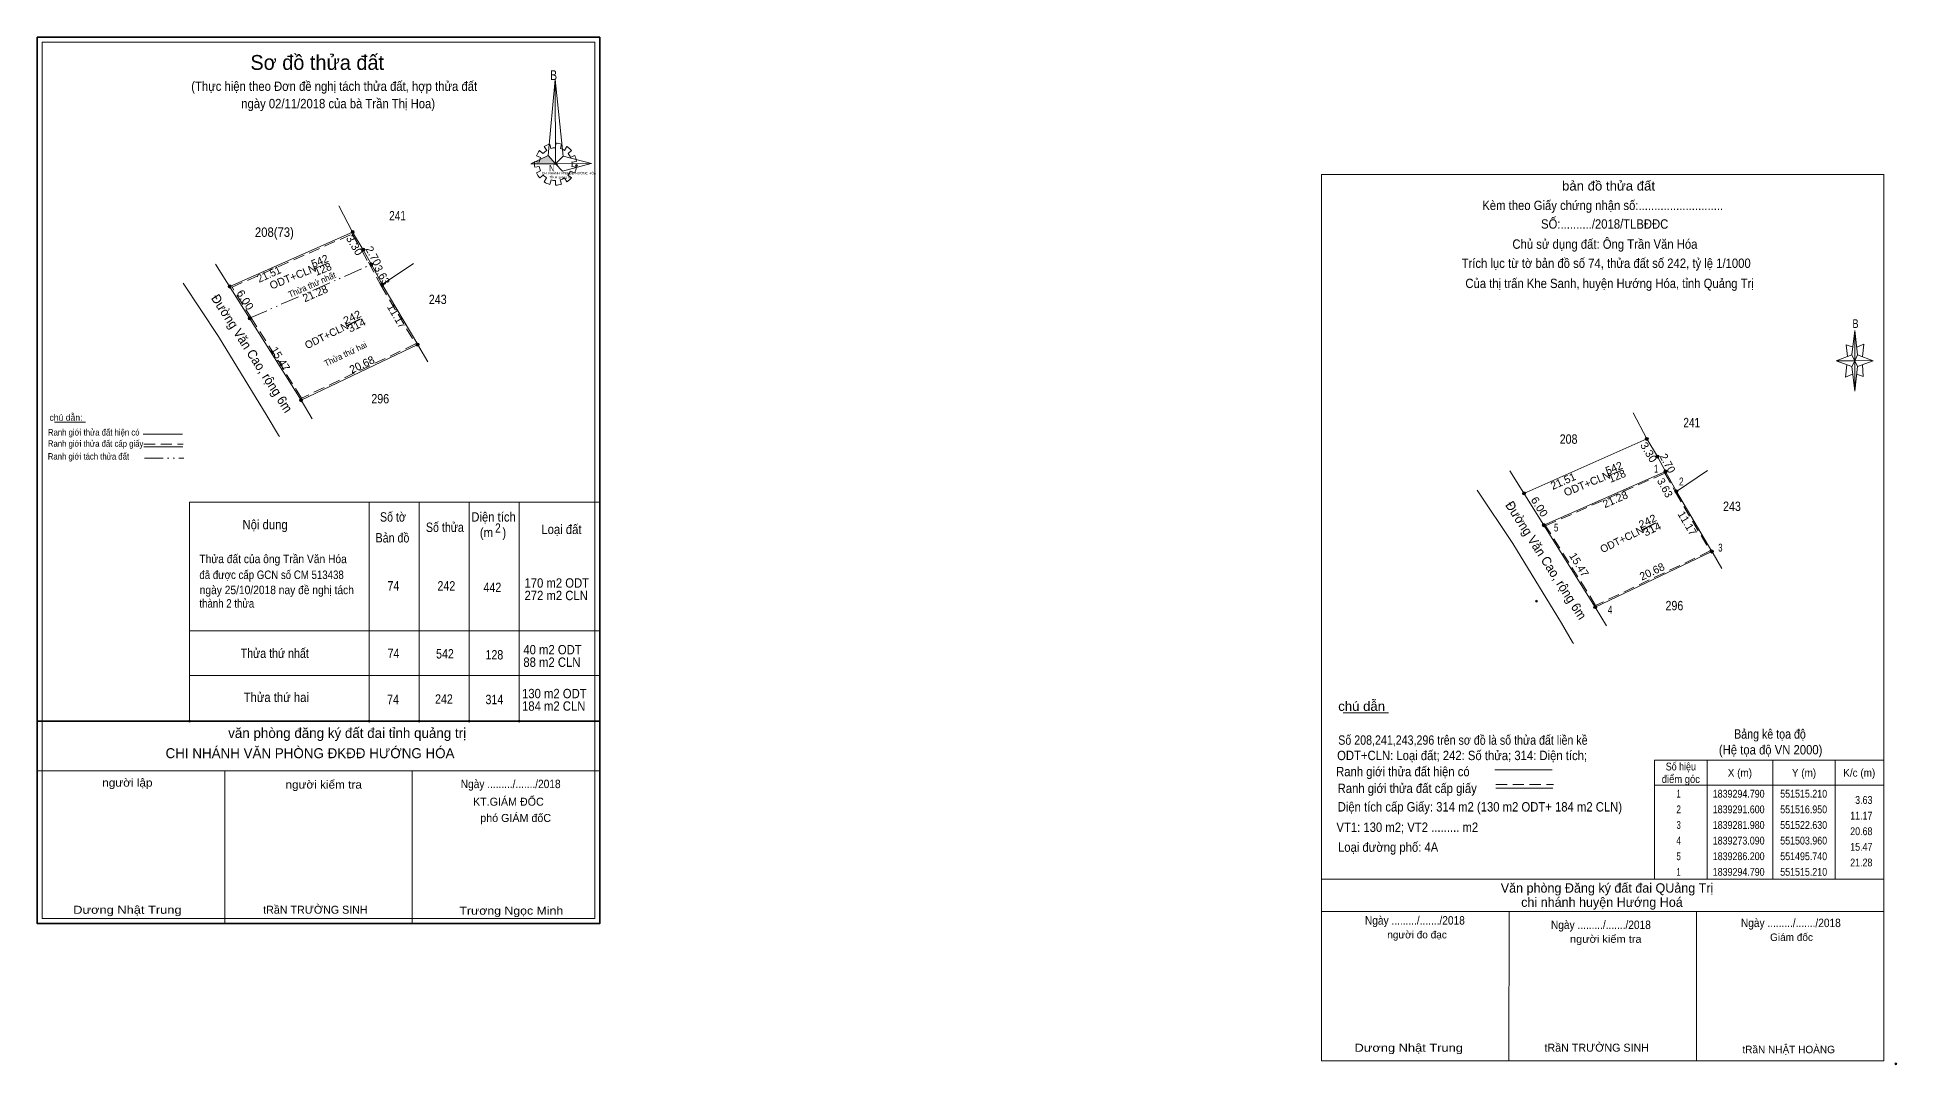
# Model space of a CAD drawing. Header units: metres. Extents: x 551255 to 552054, y 1839191 to 1839364.
# Drawn here: x 551254.7 to 551552.2, y 1839199.9 to 1839364.3 of the extents above; entities that cross this region are included whole.
import ezdxf
from ezdxf.enums import TextEntityAlignment as Align

# ---------------------------------------------------------------- set-up
doc = ezdxf.new("R2010")
doc.units = ezdxf.units.M
doc.header["$LTSCALE"] = 0.6
doc.header["$PDMODE"] = 32
doc.header["$PDSIZE"] = 0.3
doc.linetypes.add('DASH_DOUBLE_DOT', pattern=[9.2, 5, -1.2, 0.3, -1.2, 0.3, -1.2])
doc.linetypes.add('MEDIUM_DASHED', pattern=[4.5, 3, -1.5])
for name, color, linetype, lineweight in [('1', 7, 'Continuous', 13), ('10', 7, 'Continuous', 13), ('17', 7, 'Continuous', 13), ('2', 7, 'Continuous', 13), ('5', 7, 'Continuous', 13), ('6', 7, 'Continuous', 13), ('63', 7, 'Continuous', 13)]:
    doc.layers.add(name, color=color, linetype=linetype, lineweight=lineweight)
doc.layers.add('7', color=7, linetype='Continuous')

msp = doc.modelspace()

# ---------------------------------------------------------------- hatches: boundary and pattern name
at = {"layer": '1'}
msp.add_hatch(color=256, dxfattribs=at).paths.add_polyline_path([(551333.7, 1839343.99), (551336.45, 1839345.34), (551337.63, 1839343.99)])
at = {"layer": '2'}
for points in [[(551305.42, 1839333.09, 1), (551304.92, 1839333.09, 1)], [(551307.12, 1839330.26, 1), (551306.62, 1839330.26, 1)], [(551308.41, 1839327.89, 1), (551307.91, 1839327.89, 1)], [(551285.75, 1839324.38, 1), (551285.25, 1839324.38, 1)], [(551310.15, 1839324.7, 1), (551309.65, 1839324.7, 1)], [(551288.94, 1839319.3, 1), (551288.44, 1839319.3, 1)], [(551315.83, 1839315.08, 1), (551315.33, 1839315.08, 1)], [(551297.16, 1839306.19, 1), (551296.66, 1839306.19, 1)]]:
    msp.add_hatch(color=256, dxfattribs=at).paths.add_polyline_path(points)
at = {"layer": '63'}
for points in [[(551512.47, 1839299.99, 1), (551511.97, 1839299.99, 1)], [(551514.17, 1839297.16, 1), (551513.67, 1839297.16, 1)], [(551515.46, 1839294.79, 1), (551514.96, 1839294.79, 1)], [(551492.8, 1839291.28, 1), (551492.3, 1839291.28, 1)], [(551517.2, 1839291.6, 1), (551516.7, 1839291.6, 1)], [(551495.99, 1839286.2, 1), (551495.49, 1839286.2, 1)], [(551522.88, 1839281.98, 1), (551522.38, 1839281.98, 1)], [(551504.21, 1839273.09, 1), (551503.71, 1839273.09, 1)]]:
    msp.add_hatch(color=256, dxfattribs=at).paths.add_polyline_path(points)

# ---------------------------------------------------------------- linework, layer by layer
at = {"layer": '1'}
for p, q in [((551336.21, 1839346.16), (551335.82, 1839346.75)), ((551336.71, 1839347.16), (551336.89, 1839346.45)), ((551337.63, 1839346.57), (551337.65, 1839347.3)), ((551338.59, 1839347.16), (551338.42, 1839346.43)), ((551339.07, 1839346.16), (551339.46, 1839346.75)), ((551334.29, 1839344.4), (551335.01, 1839344.29)), ((551335.23, 1839345.02), (551334.58, 1839345.29)), ((551335.06, 1839346.11), (551335.6, 1839345.63)), ((551337.28, 1839343.97), (551337.98, 1839343.97)), ((551340.18, 1839346.11), (551339.64, 1839345.66)), ((551340.03, 1839345.04), (551340.68, 1839345.36)), ((551340.99, 1839344.4), (551340.25, 1839344.29)), ((551335.01, 1839343.56), (551334.29, 1839343.45)), ((551334.58, 1839342.56), (551335.23, 1839342.88)), ((551335.67, 1839342.2), (551335.1, 1839341.74)), ((551335.82, 1839341.13), (551336.19, 1839341.76)), ((551336.93, 1839341.42), (551336.71, 1839340.72)), ((551337.63, 1839340.6), (551337.63, 1839341.31)), ((551338.35, 1839341.42), (551338.57, 1839340.74)), ((551339.46, 1839341.13), (551339.07, 1839341.74)), ((551339.59, 1839342.2), (551340.18, 1839341.76)), ((551340.71, 1839342.54), (551339.99, 1839342.81)), ((551340.25, 1839343.56), (551340.99, 1839343.45)), ((551279.05, 1839289.87), (551344.71, 1839289.87)), ((551279.05, 1839289.87), (551279.05, 1839254.82)), ((551307.79, 1839289.87), (551307.79, 1839254.82)), ((551315.79, 1839289.87), (551315.79, 1839254.82)), ((551323.79, 1839289.87), (551323.79, 1839254.82)), ((551331.79, 1839289.87), (551331.79, 1839254.82)), ((551279.05, 1839269.3), (551344.71, 1839269.3)), ((551279.05, 1839262.16), (551344.76, 1839262.16)), ((551344.7, 1839261.36), (551344.71, 1839261.36)), ((551344.7, 1839254.82), (551344.71, 1839254.82)), ((551254.7, 1839254.04), (551254.7, 1839222.45)), ((551254.7, 1839246.88), (551344.7, 1839246.88)), ((551284.7, 1839246.88), (551284.7, 1839222.45)), ((551314.7, 1839246.88), (551314.7, 1839222.45))]:
    msp.add_line(p, q, dxfattribs=at)
at = {"layer": '1', "lineweight": 35}
msp.add_line((551254.7, 1839254.82), (551344.7, 1839254.82), dxfattribs=at)
at = {"layer": '1'}
for points in [[(551254.7, 1839222.45), (551254.7, 1839364.25), (551344.7, 1839364.25), (551344.7, 1839222.45)], [(551254.7, 1839222.45), (551254.7, 1839364.25), (551344.7, 1839364.25), (551344.7, 1839222.45)], [(551337.59, 1839357.5), (551337.63, 1839343.99), (551336.45, 1839345.34)], [(551337.59, 1839357.5), (551337.63, 1839343.99), (551338.87, 1839345.25)], [(551333.7, 1839343.99), (551336.45, 1839345.34), (551337.63, 1839343.99)], [(551343.39, 1839344.04), (551337.63, 1839343.99), (551338.87, 1839345.25)], [(551343.35, 1839344.06), (551338.76, 1839342.83), (551337.63, 1839343.99)], [(551515.21, 1839294.79), (551516.95, 1839291.6), (551522.63, 1839281.98), (551503.96, 1839273.09), (551495.74, 1839286.2)]]:
    msp.add_lwpolyline(points, close=True, dxfattribs=at)
at = {"layer": '1', "linetype": 'MEDIUM_DASHED'}
msp.add_lwpolyline([(551515.12, 1839294.53), (551516.78, 1839291.5), (551522.35, 1839282.07), (551504.03, 1839273.35), (551496.03, 1839286.11)], close=True, dxfattribs=at)
at = {"layer": '1'}
for centre, major_axis, start_param, end_param in [((551337.6414, 1839343.9476), (3.3649, 0), 1.84955988, 2.13900916), ((551337.6414, 1839343.9476), (3.3649, 0), 1.27924208, 1.56332225), ((551337.6414, 1839343.9476), (3.3649, 0), 0.71056237, 0.99687234), ((551337.6414, 1839343.9476), (3.3649, 0), 3.00667928, 3.29139349), ((551337.6414, 1839343.9476), (3.3649, 0), 2.43958176, 2.72400246), ((551337.6414, 1839343.9476), (2.6372, 0), 2.72368549, 3.01515824), ((551337.6414, 1839343.9476), (2.6372, 0), 2.13373541, 2.44496261), ((551337.6414, 1839343.9476), (2.6372, 0), 1.56985589, 1.85611068), ((551337.6414, 1839343.9476), (2.6372, 0), 1.00270906, 1.2755622), ((551337.6414, 1839343.9476), (2.6372, 0), 0.42678376, 0.70646463), ((551337.6414, 1839343.9476), (2.6372, 0), 6.13558388, 6.41618463), ((551337.6414, 1839343.9476), (3.3649, 0), 0.1390515, 0.43393316), ((551337.6414, 1839343.9476), (3.3649, 0), 3.56988637, 3.85691866), ((551337.6414, 1839343.9476), (2.6372, 0), 3.28229955, 3.56105054), ((551337.6414, 1839343.9476), (2.6372, 0), 3.86077574, 4.13258255), ((551337.6221, 1839343.9276), (3.3649, 0), 4.1470906, 4.43659307), ((551337.6414, 1839343.9476), (2.6372, 0), 4.43854677, 4.71314001), ((551337.6414, 1839343.9476), (3.3649, 0), 4.71301008, 4.99761054), ((551337.6414, 1839343.9476), (2.6372, 0), 4.99087134, 5.28933161), ((551337.6414, 1839343.9476), (3.3649, 0), 5.28561416, 5.56798705), ((551337.6414, 1839343.9476), (2.6372, 0), 5.56137327, 5.83951437), ((551337.6414, 1839343.9476), (3.3649, 0), 5.85230288, 6.13839648)]:
    msp.add_ellipse(centre, major_axis=major_axis, ratio=0.995001, start_param=start_param, end_param=end_param, dxfattribs=at)
for p in [(551340.99, 1839343.72), (551494.57, 1839274.03), (551279.05, 1839254.82), (551307.79, 1839254.82), (551315.79, 1839254.82), (551323.79, 1839254.82), (551331.79, 1839254.82)]:
    msp.add_point(p, dxfattribs=at)
at = {"layer": '10'}
for p, q in [((551490.3, 1839294.87), (551495.74, 1839286.2)), ((551490.78, 1839283.27), (551485.1, 1839291.82)), ((551503.96, 1839273.09), (551505.76, 1839270.12)), ((551343.91, 1839267.99), (551343.91, 1839254.82)), ((551279.05, 1839254.82), (551343.91, 1839254.82))]:
    msp.add_line(p, q, dxfattribs=at)
msp.add_lwpolyline([(551490.78, 1839283.27), (551498.54, 1839270.51), (551500.35, 1839267.5)], dxfattribs=at)
at = {"layer": '17'}
for p, q in [((551257.47, 1839302.66), (551262.44, 1839302.66)), ((551463.65, 1839256.17), (551470.89, 1839256.17)), ((551460.16, 1839200.52), (551460.18, 1839224.43)), ((551490.16, 1839200.49), (551490.18, 1839224.41)), ((551520.16, 1839200.47), (551520.18, 1839224.38))]:
    msp.add_line(p, q, dxfattribs=at)
at = {"layer": '2'}
for p, q in [((551305.17, 1839333.09), (551302.96, 1839337.29)), ((551285.5, 1839324.38), (551305.17, 1839333.09)), ((551298.95, 1839327.19), (551301.19, 1839328.1)), ((551314.9, 1839328.04), (551309.9, 1839324.7)), ((551283.73, 1839316.37), (551278.05, 1839324.92)), ((551309.9, 1839324.7), (551315.58, 1839315.08)), ((551296.91, 1839306.19), (551315.58, 1839315.08)), ((551315.58, 1839315.08), (551315.77, 1839314.76)), ((551317.19, 1839312.35), (551315.77, 1839314.76)), ((551296.91, 1839306.19), (551298.71, 1839303.22)), ((551512.22, 1839299.99), (551510.01, 1839304.19)), ((551492.55, 1839291.28), (551512.22, 1839299.99)), ((551495.74, 1839286.2), (551515.21, 1839294.79)), ((551506, 1839294.09), (551508.24, 1839295)), ((551521.95, 1839294.94), (551516.95, 1839291.6)), ((551516.95, 1839291.6), (551522.63, 1839281.98)), ((551495.74, 1839286.2), (551503.96, 1839273.09)), ((551503.96, 1839273.09), (551522.63, 1839281.98)), ((551522.63, 1839281.98), (551522.82, 1839281.66)), ((551524.24, 1839279.25), (551522.82, 1839281.66)), ((551500.35, 1839267.5), (551500.49, 1839267.27))]:
    msp.add_line(p, q, dxfattribs=at)
at = {"layer": '2', "linetype": 'DASH_DOUBLE_DOT'}
msp.add_line((551288.69, 1839319.3), (551308.16, 1839327.89), dxfattribs=at)
at = {"layer": '2', "lineweight": 25}
for p, q in [((551304.19, 1839318.07), (551306.44, 1839319.18)), ((551511.43, 1839285.44), (551513.68, 1839286.55))]:
    msp.add_line(p, q, dxfattribs=at)
at = {"layer": '2', "linetype": 'MEDIUM_DASHED'}
for points in [[(551289.05, 1839319.2), (551285.87, 1839324.27), (551305.07, 1839332.77)], [(551305.07, 1839332.77), (551306.65, 1839330.14), (551307.68, 1839328.25)], [(551307.68, 1839328.25), (551309.68, 1839324.58), (551315.23, 1839315.19), (551297, 1839306.51), (551289.05, 1839319.2)]]:
    msp.add_lwpolyline(points, dxfattribs=at)
at = {"layer": '2'}
for points in [[(551305.17, 1839333.09), (551306.87, 1839330.26), (551308.16, 1839327.89), (551309.9, 1839324.7)], [(551283.25, 1839327.97), (551288.69, 1839319.3), (551296.91, 1839306.19)], [(551283.73, 1839316.37), (551291.49, 1839303.61), (551293.3, 1839300.6), (551293.44, 1839300.37)], [(551512.22, 1839299.99), (551513.92, 1839297.16), (551515.21, 1839294.79), (551516.95, 1839291.6)]]:
    msp.add_lwpolyline(points, dxfattribs=at)
for centre in [(551305.17, 1839333.09), (551306.87, 1839330.26), (551308.16, 1839327.89), (551285.5, 1839324.38), (551309.9, 1839324.7), (551288.69, 1839319.3), (551315.58, 1839315.08), (551296.91, 1839306.19)]:
    msp.add_circle(centre, 0.25, dxfattribs=at)
at = {"layer": '5'}
for p, q in [((551545.02, 1839313.46), (551545.52, 1839317.36)), ((551545.02, 1839311.56), (551542.52, 1839312.46)), ((551545.92, 1839311.56), (551545.52, 1839307.66)), ((551545.92, 1839313.46), (551548.42, 1839312.46)), ((551546.72, 1839311.86), (551546.82, 1839309.96)), ((551546.82, 1839309.96), (551545.82, 1839310.36))]:
    msp.add_line(p, q, dxfattribs=at)
at = {"layer": '5', "lineweight": 35}
msp.add_lwpolyline([(551254.71, 1839364.26), (551344.71, 1839364.26), (551344.71, 1839222.46), (551254.71, 1839222.46)], close=True, dxfattribs=at)
at = {"layer": '5'}
for points in [[(551343.91, 1839254.82), (551343.91, 1839223.26), (551255.51, 1839223.26), (551255.51, 1839363.46), (551343.91, 1839363.46), (551343.91, 1839267.99)], [(551545.22, 1839314.66), (551544.12, 1839315.06), (551544.32, 1839313.16)], [(551545.82, 1839314.66), (551546.92, 1839315.16), (551546.72, 1839313.16)], [(551545.52, 1839312.46), (551545.02, 1839313.46), (551542.52, 1839312.46)], [(551544.22, 1839311.86), (551544.02, 1839309.86), (551545.12, 1839310.36)], [(551545.52, 1839312.46), (551545.92, 1839311.56), (551548.42, 1839312.46)]]:
    msp.add_lwpolyline(points, dxfattribs=at)
for points in [[(551460.16, 1839342.32), (551550.16, 1839342.32), (551550.16, 1839200.52), (551460.16, 1839200.52)], [(551545.52, 1839317.36), (551545.92, 1839313.46), (551545.52, 1839312.46)], [(551545.52, 1839312.46), (551542.52, 1839312.46), (551545.02, 1839313.46), (551545.92, 1839311.56), (551548.42, 1839312.46), (551545.52, 1839312.56)], [(551545.52, 1839312.46), (551545.52, 1839307.66), (551545.02, 1839311.56)]]:
    msp.add_lwpolyline(points, close=True, dxfattribs=at)
at = {"layer": '6'}
for p, q in [((551271.66, 1839300.74), (551277.93, 1839300.74)), ((551271.76, 1839298.73), (551278.02, 1839298.73)), ((551487.92, 1839247.04), (551497.06, 1839247.04)), ((551488.06, 1839244.11), (551497.2, 1839244.11)), ((551460.16, 1839229.58), (551550.16, 1839229.58)), ((551460.16, 1839229.58), (551550.16, 1839229.58)), ((551460.16, 1839224.42), (551550.16, 1839224.42))]:
    msp.add_line(p, q, dxfattribs=at)
at = {"layer": '6', "linetype": 'MEDIUM_DASHED'}
for p, q in [((551271.76, 1839299.15), (551278.07, 1839299.15)), ((551488.06, 1839244.73), (551497.26, 1839244.73))]:
    msp.add_line(p, q, dxfattribs=at)
at = {"layer": '6'}
msp.add_point((551552.06, 1839200.02), dxfattribs=at)
at = {"layer": '63', "linetype": 'DASH_DOUBLE_DOT'}
msp.add_line((551271.85, 1839296.92), (551278.15, 1839296.92), dxfattribs=at)
at = {"layer": '63'}
for p, q in [((551521.86, 1839248.58), (551521.86, 1839229.58)), ((551532.36, 1839248.58), (551532.36, 1839229.58)), ((551542.36, 1839248.58), (551542.36, 1839229.58)), ((551513.46, 1839244.58), (551550.16, 1839244.58))]:
    msp.add_line(p, q, dxfattribs=at)
msp.add_lwpolyline([(551513.46, 1839248.58), (551550.16, 1839248.58), (551550.16, 1839229.58), (551513.46, 1839229.58)], close=True, dxfattribs=at)
for centre in [(551512.22, 1839299.99), (551513.92, 1839297.16), (551515.21, 1839294.79), (551492.55, 1839291.28), (551516.95, 1839291.6), (551495.74, 1839286.2), (551522.63, 1839281.98), (551503.96, 1839273.09)]:
    msp.add_circle(centre, 0.25, dxfattribs=at)

# ---------------------------------------------------------------- texts
at = {"layer": '1'}
msp.add_text('Sơ đồ thửa đất', height=2.38, dxfattribs=at).set_placement((551299.5, 1839359.03), align=Align.CENTER)
for s, height, width, p in [('B', 1.585, 0.8, (551336.75, 1839357.39)), ('N', 0.9904, 0.9, (551336.59, 1839342.82)), ('CHI NHÁNH VPĐKĐĐ-HƯỚNG HÓA', 0.3749, 0.95, (551335.44, 1839342.32)), ('TỈNH quảng trị', 0.375, 1.05, (551336.65, 1839341.67))]:
    msp.add_text(s, height=height, dxfattribs=dict(at, width=width)).set_placement(p)
for s, height, p in [('văn phòng đăng ký đất đai tỉnh quảng trị', 1.6, (551323.32, 1839252.15)), ('CHI NHÁNH VĂN PHÒNG ĐKĐĐ HƯỚNG HÓA', 1.6, (551321.46, 1839248.92)), ('KT.GIÁM ĐỐC', 1.28, (551335.74, 1839241.32)), ('phó GIÁM đốC', 1.28, (551336.91, 1839238.72)), ('tRầN TRƯỜNG SINH', 1.28, (551307.57, 1839224.04)), ('tRầN TRƯỜNG SINH', 1.28, (551512.56, 1839201.97))]:
    msp.add_text(s, height=height, dxfattribs=at).set_placement(p, align=Align.RIGHT)
for s, width, p in [('người lập', 1.1, (551273.15, 1839244.37)), ('người kiểm tra', 1.1, (551306.65, 1839244.06)), ('Dương Nhật Trung', 1.2, (551277.8, 1839224.03)), ('Trương Ngọc Minh', 1.15, (551338.86, 1839223.89)), ('Dương Nhật Trung', 1.2, (551482.79, 1839201.96))]:
    msp.add_text(s, height=1.28, dxfattribs=dict(at, width=width)).set_placement(p, align=Align.RIGHT)
at = {"layer": '2'}
for s, width, p in [('241', 0.8, (551312.35, 1839334.96)), ('208(73)', 0.9, (551292.645, 1839332.32)), ('243', 0.85, (551318.785, 1839321.57)), ('296', 0.85, (551309.58, 1839305.68)), ('241', 0.8, (551519.4, 1839301.86)), ('208', 0.85, (551499.7, 1839299.22)), ('243', 0.85, (551525.835, 1839288.47)), ('296', 0.85, (551516.63, 1839272.58))]:
    msp.add_text(s, height=1.5, dxfattribs=dict(at, width=width)).set_placement(p, align=Align.CENTER)
for s, height, rotation, width, p in [('3.30', 1.25, 300.994, 1.05, (551304.928, 1839330.6418)), ('21.51', 1.25, 23.884, 0.95, (551292.0269, 1839325.7678)), ('Thửa thứ nhất', 1, 23.807, 0.95, (551298.8632, 1839324.21)), ('Đường Văn Cao, rộng 6m', 1.5, 302.799, 0.95, (551288.4178, 1839313.2663)), ('6.00', 1.25, 302.127, 1.05, (551287.4561, 1839321.9074)), ('242', 1.2, 26.275, 1.1, (551305.3544, 1839318.9188)), ('314', 1.2, 26.275, 1.1, (551306.0894, 1839317.6412)), ('Thửa thứ hai', 1, 25.461, 0.95, (551304.23, 1839313.1194)), ('3.30', 1.25, 300.994, 1.05, (551511.978, 1839297.5418)), ('6.00', 1.25, 302.127, 1.05, (551494.5061, 1839288.8074)), ('Đường Văn Cao, rộng 6m', 1.5, 302.799, 0.95, (551495.4678, 1839280.1663)), ('242', 1.2, 26.275, 1.1, (551512.5944, 1839286.2888)), ('314', 1.2, 26.275, 1.1, (551513.3294, 1839285.0112))]:
    msp.add_text(s, height=height, rotation=rotation, dxfattribs=dict(at, width=width)).set_placement(p, align=Align.CENTER)
for s, rotation, p in [('542', 22.282, (551300.153, 1839327.8603)), ('2.70', 298.56, (551307.9434, 1839328.9688)), ('ODT+CLN', 22.282, (551295.833, 1839325.361)), ('128', 22.282, (551300.658, 1839326.5842)), ('3.63', 298.61, (551309.3386, 1839325.9393)), ('21.28', 23.807, (551299.4377, 1839322.6828)), ('11.17', 300.559, (551311.6795, 1839319.3178)), ('15.47', 302.088, (551293.0687, 1839312.472)), ('20.68', 25.462, (551306.9263, 1839311.3282)), ('542', 22.282, (551507.203, 1839294.7603)), ('2.70', 298.56, (551514.9934, 1839295.7988)), ('21.51', 23.884, (551499.0819, 1839292.6701)), ('ODT+CLN', 22.282, (551502.883, 1839292.261)), ('128', 22.282, (551507.708, 1839293.4842)), ('21.28', 23.807, (551507.4177, 1839289.7528))]:
    msp.add_text(s, height=1.25, rotation=rotation, dxfattribs=at).set_placement(p, align=Align.CENTER)
for p in [(551305.0388, 1839317.8725), (551512.2788, 1839285.2425)]:
    msp.add_text('ODT+CLN ', height=1.2, rotation=26.275, dxfattribs=at).set_placement(p, align=Align.RIGHT)
at = {"layer": '5'}
for s, height, width, p in [('bản đồ thửa đất', 1.5, 1.05, (551506.09, 1839339.73)), ('Kèm theo Giấy chứng nhận số:...........................', 1.5, 0.9, (551505.16, 1839336.61)), ('SỐ:........../2018/TLBĐĐC', 1.5, 0.9, (551505.475, 1839333.63)), ('Chủ sử dụng đất: Ông Trần Văn Hóa', 1.5, 0.9, (551505.515, 1839330.41)), ('Trích lục từ tờ bản đồ số 74, thửa đất số 242, tỷ lệ 1/1000 ', 1.5, 0.9, (551505.96, 1839327.35)), ('Của thị trấn Khe Sanh, huyện Hướng Hóa, tỉnh Quảng Trị', 1.5, 0.9, (551506.26, 1839324.13)), ('B', 1.378, 0.8, (551545.6, 1839317.75))]:
    msp.add_text(s, height=height, dxfattribs=dict(at, width=width)).set_placement(p, align=Align.CENTER)
at = {"layer": '6'}
msp.add_text('chú dẫn:', height=1.029, dxfattribs=at).set_placement((551256.67, 1839302.9))
for s, height, width, p in [('Ranh giới thửa đất cấp giấy', 1.029, 0.9, (551256.41, 1839298.73)), ('Ranh giới thửa đất hiện có ', 1.029, 0.9, (551256.42, 1839300.54)), ('Ranh giới tách thửa đất', 1.029, 0.9, (551256.4, 1839296.69)), ('Số tờ', 1.5, 0.85, (551309.54, 1839286.76)), ('Diện tích', 1.5, 0.9, (551324.15, 1839286.77)), ('Nội dung', 1.5, 0.9, (551287.55, 1839285.54)), ('Bản đồ', 1.5, 0.85, (551308.84, 1839283.43)), ('Số thửa', 1.5, 0.85, (551316.89, 1839285.11)), ('(m   )', 1.5, 0.9, (551325.52, 1839284.28)), ('2', 1.5, 0.8, (551327.96, 1839284.99)), ('Loại đất', 1.5, 0.9, (551335.36, 1839284.78)), ('Thửa đất của ông Trần Văn Hóa', 1.36, 0.9, (551280.66, 1839280.12)), ('đã được cấp GCN số CM 513438', 1.36, 0.85, (551280.65, 1839277.58)), ('ngày 25/10/2018 nay đề nghị tách', 1.36, 0.9, (551280.7, 1839275.16)), ('74', 1.5, 0.85, (551310.74, 1839275.74)), ('242', 1.5, 0.85, (551318.74, 1839275.74)), ('442', 1.5, 0.85, (551326.1, 1839275.5)), ('272 m2 CLN', 1.5, 0.9, (551332.66, 1839274.2)), ('170 m2 ODT', 1.5, 0.9, (551332.66, 1839276.2)), ('thành 2 thửa', 1.36, 0.85, (551280.65, 1839273)), ('Thửa thứ nhất', 1.5, 0.85, (551287.25, 1839264.96)), ('74', 1.5, 0.85, (551310.76, 1839264.95)), ('542', 1.5, 0.85, (551318.51, 1839264.87)), ('40 m2 ODT', 1.5, 0.9, (551332.48, 1839265.53)), ('128', 1.5, 0.85, (551326.42, 1839264.71)), ('88 m2 CLN', 1.5, 0.9, (551332.48, 1839263.53)), ('Thửa thứ hai', 1.5, 0.9, (551287.73, 1839257.91)), ('74', 1.5, 0.85, (551310.68, 1839257.56)), ('242', 1.5, 0.85, (551318.35, 1839257.64)), ('314', 1.5, 0.85, (551326.42, 1839257.56)), ('130 m2 ODT', 1.5, 0.9, (551332.27, 1839258.51)), ('184 m2 CLN', 1.5, 0.9, (551332.27, 1839256.51)), ('chú dẫn', 1.5, 1.05, (551462.84, 1839256.49)), ('Số 208,241,243,296 trên sơ đồ là số thửa đất liền kề', 1.5, 0.85, (551462.85, 1839251.07)), ('ODT+CLN: Loại đất; 242: Số thửa; 314: Diện tích;', 1.5, 0.9, (551462.67, 1839248.61)), ('Ranh giới thửa đất hiện có ', 1.5, 0.9, (551462.51, 1839246.03)), ('Ranh giới thửa đất cấp giấy', 1.5, 0.9, (551462.75, 1839243.35)), ('Diện tích cấp Giấy: 314 m2 (130 m2 ODT+ 184 m2 CLN)', 1.5, 0.9, (551462.76, 1839240.39)), ('VT1: 130 m2; VT2 ......... m2', 1.5, 0.9, (551462.56, 1839237.13)), ('Loại đường phố: 4A', 1.5, 0.9, (551462.81, 1839233.94))]:
    msp.add_text(s, height=height, dxfattribs=dict(at, width=width)).set_placement(p)
for s, height, width, p in [('Bảng kê tọa độ', 1.5, 0.85, (551531.92, 1839252.04)), ('(Hệ tọa độ VN 2000)', 1.5, 0.9, (551532.025, 1839249.52)), ('Ngày ........./......./2018', 1.35, 0.9, (551330.45, 1839244.13)), ('Ngày ........./......./2018', 1.35, 0.9, (551475.11, 1839222.3)), ('Ngày ........./......./2018', 1.35, 0.9, (551504.87, 1839221.59)), ('Ngày ........./......./2018', 1.35, 0.9, (551535.26, 1839221.9)), ('người kiểm tra', 1.2, 1.1, (551505.65, 1839219.39))]:
    msp.add_text(s, height=height, dxfattribs=dict(at, width=width)).set_placement(p, align=Align.CENTER)
for s, height, p in [(' Văn phòng Đăng ký đất đai QUảng Trị', 1.5, (551505.575, 1839227.41)), ('chi nhánh huyện Hướng Hoá', 1.5, (551505.04, 1839225.14)), ('người đo đạc', 1.2, (551475.455, 1839220.09)), ('Giám đốc', 1.2, (551535.365, 1839219.68)), ('tRầN NHẬT HOÀNG', 1.2, (551534.91, 1839201.72))]:
    msp.add_text(s, height=height, dxfattribs=at).set_placement(p, align=Align.CENTER)
at = {"layer": '63'}
for s, width, p in [('1', 0.65, (551514.03, 1839294.6)), ('2', 0.8, (551518.11, 1839292.56)), ('5', 0.75, (551498.06, 1839285.19)), ('3', 0.75, (551524.33, 1839281.98)), ('4', 0.8, (551506.71, 1839272.05)), ('3.63', 0.85, (551548.31, 1839241.61)), ('11.17', 0.85, (551548.31, 1839239.11)), ('20.68', 0.85, (551548.31, 1839236.61)), ('15.47', 0.85, (551548.31, 1839234.11)), ('21.28', 0.85, (551548.31, 1839231.61))]:
    msp.add_text(s, height=1.25, dxfattribs=dict(at, width=width)).set_placement(p, align=Align.RIGHT)
for s, rotation, p in [('3.63', 298.61, (551514.5686, 1839291.8793)), ('11.17', 300.559, (551518.1495, 1839286.1878)), ('15.47', 302.088, (551500.8487, 1839279.532)), ('20.68', 25.462, (551513.3263, 1839278.2182))]:
    msp.add_text(s, height=1.25, rotation=rotation, dxfattribs=at).set_placement(p, align=Align.CENTER)
for s, width, p in [('điểm góc', 0.9, (551517.66, 1839244.96)), ('Số hiệu', 0.85, (551517.66, 1839246.96)), ('X (m)', 0.95, (551527.11, 1839245.96)), ('Y (m)', 0.95, (551537.365, 1839245.96)), ('K/c (m)', 0.95, (551546.205, 1839245.96)), ('1', 0.65, (551517.305, 1839242.61)), ('1839294.790', 0.85, (551526.91, 1839242.61)), ('551515.210', 0.85, (551537.31, 1839242.61)), ('2', 0.8, (551517.31, 1839240.11)), ('1839291.600', 0.85, (551526.91, 1839240.11)), ('551516.950', 0.85, (551537.31, 1839240.11)), ('3', 0.75, (551517.31, 1839237.61)), ('1839281.980', 0.85, (551526.91, 1839237.61)), ('551522.630', 0.85, (551537.31, 1839237.61)), ('4', 0.8, (551517.315, 1839235.11)), ('5', 0.75, (551517.31, 1839232.61)), ('1839273.090', 0.85, (551526.91, 1839235.11)), ('1839286.200', 0.85, (551526.91, 1839232.61)), ('551503.960', 0.85, (551537.31, 1839235.11)), ('551495.740', 0.85, (551537.31, 1839232.61)), ('1', 0.65, (551517.305, 1839230.11)), ('1839294.790', 0.85, (551526.91, 1839230.11)), ('551515.210', 0.85, (551537.31, 1839230.11))]:
    msp.add_text(s, height=1.25, dxfattribs=dict(at, width=width)).set_placement(p, align=Align.CENTER)
at = {"layer": '7', "width": 0.9}
for s, p in [('(Thực hiện theo Đơn đề nghị tách thửa đất, hợp thửa đất ', (551302.465, 1839355.67)), ('ngày 02/11/2018 của bà Trần Thị Hoa)', (551302.85, 1839352.89))]:
    msp.add_text(s, height=1.5, dxfattribs=at).set_placement(p, align=Align.CENTER)

doc.saveas('drawing.dxf')
